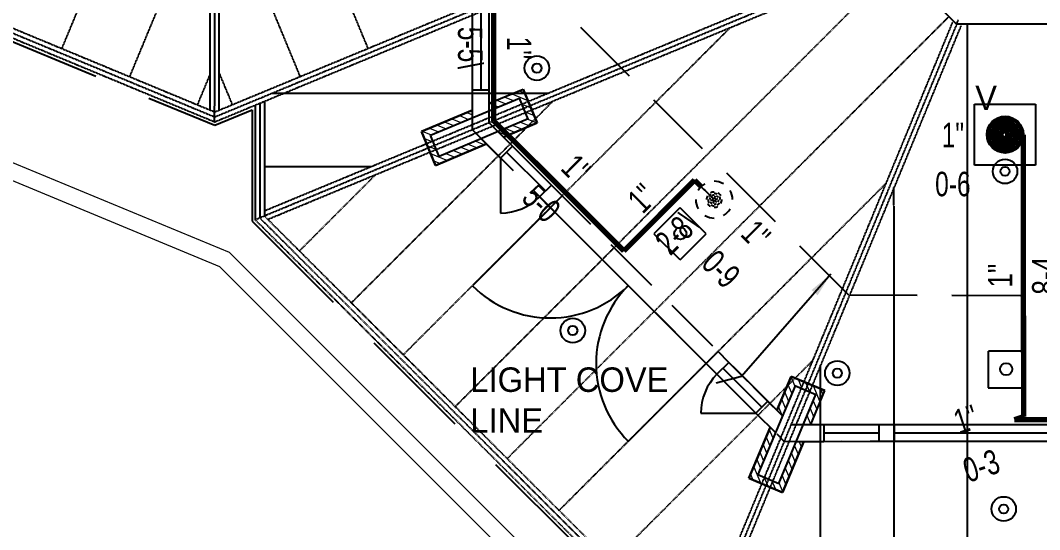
# Model space of a CAD drawing. Extents: x -16 to 10076, y -1 to 10000.
# Drawn here: x 1736.1 to 2069.3, y 517.9 to 684.3 of the extents above; entities that cross this region are included whole.
import ezdxf
from ezdxf.enums import TextEntityAlignment as Align

# ---------------------------------------------------------------- set-up
doc = ezdxf.new("R2010")
doc.units = 0
doc.header["$MEASUREMENT"] = 0
doc.linetypes.add('HIDDEN', pattern=[0.375, 0.25, -0.125])
doc.linetypes.add('HIDDEN2', pattern=[0.1875, 0.125, -0.0625])
for name, color, linetype in [('BALCONY', 9, 'Continuous'), ('DOORS', 3, 'Continuous'), ('ELEC', 5, 'Continuous'), ('LITE COVE-g', 7, 'HIDDEN'), ('MASONRY', 16, 'HIDDEN'), ('ROOF BEAMS', 251, 'HIDDEN'), ('ROOF FRAMING', 4, 'HIDDEN2'), ('ROOFLINE', 252, 'HIDDEN'), ('SKYLITES', 3, 'Continuous'), ('SPRKDATA', 2, 'Continuous'), ('SPRKDATC', 2, 'Continuous'), ('SPRKVIEW', 1, 'Continuous'), ('SPRNKS', 1, 'Continuous'), ('TEXT', 1, 'Continuous'), ('WALLS', 3, 'Continuous'), ('WINDOWS', 5, 'Continuous')]:
    doc.layers.add(name, color=color, linetype=linetype)
doc.layers.add('SL02', color=3, linetype='Continuous', plot=False)
doc.layers.add('SPRKDAT2', color=2, linetype='Continuous', plot=False)
doc.styles.add('HCAD', font='HCAD.SHX', dxfattribs={"width": 0.8, "height": 8})
doc.styles.add('PIPESIZE', font='hcad.shx', dxfattribs={"width": 0.8})
doc.styles.get("Standard").update_dxf_attribs({"font": 'hcad.shx', "height": 8})
doc.dimstyles.new('DEFAULT', dxfattribs={"dimtxt": 8, "dimasz": 8, "dimexe": 8, "dimexo": 8, "dimgap": 1, "dimtad": 0, "dimdec": 1, "dimrnd": 0.5, "dimzin": 7, "dimdsep": 46, "dimlunit": 4, "dimtxsty": 'Standard', "dimcen": 0, "dimclrd": 256, "dimclre": 256, "dimclrt": 256, "dimadec": 0, "dimazin": 0, "dimtfac": 1, "dimtdec": 4, "dimtofl": 0, "dimtmove": 2, "dimatfit": 3, "dimfxl": 1, "dimtolj": 1, "dimtzin": 0, "dimarcsym": 0})
pattern_1 = [(112.5, (-11310.8261, -2936.175), (-1.73227412, -0.71753144), [])]
pattern_2 = [(337.555994, (-1585.9979, -12651.504), (-0.71583818, -1.73297453), [])]

# ---------------------------------------------------------------- blocks, each defined once
blk = doc.blocks.new('HEAD7')
at = {"layer": 'SPRNKS', "color": 0}
for radius in [6, 5.75, 5.25, 4.75, 4.25, 3.75, 3.5, 3, 2.5, 2, 1.5, 1.25, 0.75]:
    blk.add_circle((0, 0), radius, dxfattribs=at)
blk = doc.blocks.new('TYPDROP')
at = {"color": 120}
for p, q in [((0, 1), (1, 1)), ((0, 0), (0, 1)), ((1, 1), (1, 0)), ((1, 0), (0, 0))]:
    blk.add_line(p, q, dxfattribs=at)
at = {"color": 120, "width": 0.8, "flags": 1}
blk.add_attdef('DROP_LENGTH', text='', height=0.04, dxfattribs=at).set_placement((0.5, 0), align=Align.CENTER)
blk = doc.blocks.new('HEAD3')
at = {"layer": 'SPRNKS', "color": 0}
blk.add_circle((0, 0), 0.5, dxfattribs=at)
for radius, start, end in [(6, 120, 150), (6, 60, 90), (6, 180, 210), (2.5, 150, 180), (2, 180, 210), (2, 120, 150), (1.5, 150, 180), (2.5, 90, 120), (1, 180, 210), (1, 120, 150), (1.5, 90, 120), (2, 60, 90), (1, 60, 90), (1.5, 30, 60), (1, 0, 30), (2.5, 30, 60), (1.5, 330, 0), (2, 0, 30), (2.5, 330, 0), (6, 0, 30), (2.5, 210, 240), (1.5, 210, 240), (2, 240, 270), (1, 240, 270), (1.5, 270, 300), (2.5, 270, 300), (1, 300, 330), (2, 300, 330), (6, 300, 330), (6, 240, 270)]:
    blk.add_arc((0, 0), radius, start, end, dxfattribs=at)
blk = doc.blocks.new('PIPEX')
at = {"color": 0}
blk.add_point((0, 0), dxfattribs=at)
at = {"layer": 'SPRKDATA', "color": 0, "width": 0.8}
for tag, style, p in [('DIA', 'PIPESIZE', (0, 3.6)), ('LENGTH', 'HCAD', (0, -10.8))]:
    blk.add_attdef(tag, text='', height=8, dxfattribs=dict(at, style=style)).set_placement(p, align=Align.CENTER)
at = {"layer": 'SPRKDATA', "color": 0, "style": 'HCAD', "width": 0.8, "flags": 1}
blk.add_attdef('HANDLE', (-16.2, -21.6), '', height=7.2, dxfattribs=at)

msp = doc.modelspace()

# ---------------------------------------------------------------- hatches: boundary and pattern name
at = {"layer": 'MASONRY', "lineweight": 9, "ltscale": 75}
h = msp.add_hatch(dxfattribs=at)
h.set_pattern_fill('ANSI31', color=256, scale=15, angle=67.5, style=0)
h.set_pattern_definition(pattern_2)
h.paths.add_polyline_path([(1902.11718, 652.05909), (1900.692, 655.47385), (1902.77031, 656.3359), (1905.05658, 650.85797), (1894.00874, 646.19263), (1892.29034, 647.90936)])
h.paths.add_polyline_path([(1900.46695, 661.85479), (1902.77031, 656.3359), (1900.692, 655.47385), (1899.25715, 658.91176), (1889.40286, 654.79898), (1889.40166, 657.23658)])
h = msp.add_hatch(dxfattribs=at)
h.set_pattern_fill('ANSI31', color=256, scale=15, angle=67.5, style=0)
h.set_pattern_definition(pattern_2)
h.paths.add_polyline_path([(1886.76999, 645.64994), (1888.4884, 643.93321), (1871.86101, 636.91171), (1867.23876, 647.98669), (1883.90279, 654.94158), (1883.90398, 652.50397), (1870.18178, 646.77689), (1873.06717, 639.86344)])
h = msp.add_hatch(dxfattribs=at)
h.set_pattern_fill('ANSI31', color=256, scale=15, angle=67.5, style=0)
h.set_pattern_definition(pattern_1)
h.paths.add_polyline_path([(1983.46315, 556.82561), (1985.18156, 555.10888), (1989.32168, 564.93977), (1992.73783, 563.51792), (1993.59785, 565.59708), (1988.11769, 567.87799)])
h.paths.add_polyline_path([(1992.074, 552.22813), (1994.5116, 552.22932), (1999.11898, 563.29912), (1993.59785, 565.59708), (1992.73783, 563.51792), (1996.17715, 562.08644)])
h = msp.add_hatch(dxfattribs=at)
h.set_pattern_fill('ANSI31', color=256, scale=15, angle=67.5, style=0)
h.set_pattern_definition(pattern_1)
h.paths.add_polyline_path([(1982.92753, 549.58633), (1981.20912, 551.30306), (1974.20387, 534.66881), (1985.28337, 530.05739), (1992.22197, 546.7282), (1989.78436, 546.72701), (1984.07069, 532.99923), (1977.15443, 535.87786)])

# ---------------------------------------------------------------- linework, layer by layer
at = {"layer": 'BALCONY', "lineweight": 20, "ltscale": 50}
for p, q in [((1804.46929, 608.42756), (1460.90355, 750.63125)), ((1950.83184, 462.20797), (1804.46929, 608.42756))]:
    msp.add_line(p, q, dxfattribs=at)
at = {"layer": 'BALCONY', "color": 3, "linetype": 'ByBlock', "lineweight": 20, "ltscale": 50}
for p, q in [((1801.35561, 603.76382), (1456.69363, 746.42125)), ((1948.55636, 456.70685), (1801.35561, 603.76382))]:
    msp.add_line(p, q, dxfattribs=at)
at = {"layer": 'DOORS', "ltscale": 75}
for p, q in [((1909.36533, 623.07658), (1883.90154, 597.5879)), ((1909.36573, 623.07618), (1960.30229, 572.18938)), ((1934.87887, 546.74202), (1960.30183, 572.18984))]:
    msp.add_line(p, q, dxfattribs=at)
for centre, radius, start, end in [((1909.36533, 623.07658), 36.02885, 225.027997, 315.027997), ((1960.29335, 572.18123), 35.97116, 135.0183828, 225.0278639)]:
    msp.add_arc(centre, radius, start, end, dxfattribs=at)
at = {"layer": 'ELEC', "ltscale": 50}
for p, q in [((1951.68257, 623.09169), (1943.22037, 614.58338)), ((1960.27219, 614.53534), (1951.76389, 622.99754)), ((1943.22037, 614.58338), (1951.72868, 606.12119)), ((1951.80999, 606.02704), (1960.27219, 614.53534)), ((2052.47417, 576.22962), (2052.50678, 564.22967)), ((2064.5982, 576.25315), (2052.59825, 576.22055)), ((2064.6308, 564.25319), (2064.5982, 576.25315)), ((2052.5068, 564.22025), (2064.6308, 564.25319))]:
    msp.add_line(p, q, dxfattribs=at)
at = {"layer": 'ELEC', "ltscale": 7.5}
for centre in [(1904.97148, 668.70325), (2058.01584, 634.96581), (1916.69714, 582.95178), (2003.17968, 569.02842), (2057.58333, 524.64152)]:
    msp.add_circle(centre, 4, dxfattribs=at)
at = {"layer": 'ELEC'}
for centre, radius in [((1904.97148, 668.70325), 1.5), ((2058.01584, 634.96581), 1.5), ((1951.86687, 614.68688), 1.98), ((1916.69714, 582.95178), 1.5), ((2003.17968, 569.02842), 1.5), ((2058.36718, 570.33708), 1.98), ((2057.58333, 524.64152), 1.5)]:
    msp.add_circle(centre, radius, dxfattribs=at)
at = {"layer": 'LITE COVE-g', "ltscale": 90}
for q in [(1914.57662, 686.74045), (2109.92367, 594.26913)]:
    msp.add_line((2006.83573, 594.57146), q, dxfattribs=at)
at = {"layer": 'MASONRY', "linetype": 'Continuous', "ltscale": 1.5}
for p, q in [((1889.40166, 657.23658), (1900.46695, 661.85479)), ((1994.5116, 552.22932), (1999.11898, 563.29912))]:
    msp.add_line(p, q, dxfattribs=at)
at = {"layer": 'MASONRY', "linetype": 'Continuous', "lineweight": 30, "ltscale": 1.5}
for p, q in [((1905.05658, 650.85797), (1900.46695, 661.85479)), ((1867.23876, 647.98669), (1883.90279, 654.94158)), ((1905.05632, 650.85786), (1894.00874, 646.19263)), ((1871.86101, 636.91171), (1867.23876, 647.98669)), ((1888.4884, 643.93321), (1871.86075, 636.9116)), ((1988.11758, 567.87774), (1983.46315, 556.82561)), ((1988.11769, 567.87799), (1999.11898, 563.29912)), ((1981.20912, 551.30306), (1974.20376, 534.66855)), ((1985.28337, 530.05739), (1992.22197, 546.7282)), ((1974.20387, 534.66881), (1985.28337, 530.05739))]:
    msp.add_line(p, q, dxfattribs=at)
at = {"layer": 'ROOF BEAMS', "ltscale": 75}
for p, q in [((1883.91383, 648.55094), (1883.84345, 792.59748)), ((1889.41272, 650.83079), (1889.34456, 790.31889)), ((1889.38334, 650.8186), (1988.06428, 552.23405)), ((1883.91623, 648.55193), (1985.78879, 546.73294)), ((1988.0642, 552.23413), (2127.50728, 552.30705)), ((1985.78879, 546.73294), (2129.78875, 546.80825))]:
    msp.add_line(p, q, dxfattribs=at)
at = {"layer": 'ROOF FRAMING'}
for p, q in [((1798.06929, 803.64091), (1798.01757, 654.9587)), ((1801.06929, 803.64274), (1801.01757, 654.95871)), ((1799.56908, 803.02014), (1799.51736, 654.33657)), ((1798.06522, 791.93185), (1749.58117, 675.05088)), ((1801.06541, 792.48747), (1849.69743, 675.13152)), ((1801.04362, 729.84879), (1827.52576, 665.94364)), ((1798.04341, 729.24194), (1771.74956, 665.85509)), ((2020.19552, 706.67737), (1815.90906, 621.97986)), ((1799.51679, 652.71287), (1676.00097, 703.94916)), ((1799.51736, 654.33657), (1677.15358, 705.09498)), ((1799.51679, 652.7131), (1923.13939, 703.942)), ((1799.51736, 654.33703), (1921.99102, 705.08981)), ((2020.20569, 705.05777), (1815.90985, 620.35637)), ((2021.34116, 703.90473), (1817.05344, 619.2067)), ((1799.51623, 651.08917), (1674.84837, 702.80335)), ((1799.51623, 651.08917), (1924.28777, 702.79419)), ((1878.27035, 558.06852), (2022.70015, 702.52719)), ((1895.25105, 541.10809), (2039.679, 685.56492)), ((2040.80259, 683.65709), (1956.52533, 479.9114)), ((2042.18869, 683.08375), (1957.67404, 478.76414)), ((2042.17626, 683.09436), (2042.80915, 684.58405)), ((2045.72874, 478.80762), (2045.70832, 683.08547)), ((1861.28843, 575.02772), (1968.04914, 681.80977)), ((2043.57479, 682.5104), (1959.29782, 478.76539)), ((1798.02161, 666.55203), (1793.91794, 656.65929)), ((1801.02184, 667.21011), (1805.35409, 656.75576)), ((1818.38583, 660.52362), (1908.89665, 660.53267)), ((1812.89213, 656.63211), (1812.91047, 619.10655)), ((1814.39183, 657.25358), (1814.41016, 619.72833)), ((1815.89152, 657.87505), (1815.90986, 620.34883)), ((1844.30712, 591.98753), (1910.0836, 657.77716)), ((1799.51736, 654.33657), (1799.51623, 651.08917)), ((1815.90196, 636.52337), (1850.9958, 636.52688)), ((1827.32581, 608.94734), (1852.11806, 633.74455)), ((1912.23237, 524.14828), (2018.99248, 630.92974)), ((2021.72874, 478.7959), (2021.71366, 629.6597)), ((1815.90919, 620.34983), (1812.91047, 619.10655)), ((1957.67532, 478.76286), (1815.90896, 620.34973)), ((1956.43091, 475.76399), (1812.91047, 619.10655)), ((1957.05314, 477.26349), (1814.40976, 619.72816)), ((1929.21368, 507.18847), (1995.04343, 573.03139)), ((1997.72874, 478.78417), (1997.71946, 571.65217))]:
    msp.add_line(p, q, dxfattribs=at)
at = {"layer": 'ROOFLINE', "linetype": 'HIDDEN', "ltscale": 150}
for p, q in [((1674.15939, 701.85211), (1799.66702, 650.06015)), ((1799.66702, 650.06015), (1811.89566, 655.12767)), ((1811.89566, 655.12767), (1811.91345, 618.72651)), ((1811.86619, 618.70692), (1956.00349, 474.71041))]:
    msp.add_line(p, q, dxfattribs=at)
at = {"layer": 'SKYLITES', "linetype": 'Continuous', "ltscale": 75}
for p, q in [((2042.18869, 683.08375), (2020.19548, 705.04894)), ((2073.2561, 683.09893), (2042.18869, 683.08375))]:
    msp.add_line(p, q, dxfattribs=at)
at = {"layer": 'SKYLITES', "linetype": 'HIDDEN', "ltscale": 75}
for p, q in [((2042.1915, 683.07587), (2020.19829, 705.04106)), ((2073.2589, 683.09105), (2042.1915, 683.07587))]:
    msp.add_line(p, q, dxfattribs=at)
at = {"layer": 'SPRKDAT2'}
for p, q in [((1890.87246, 717.14497), (1890.88323, 651.44046)), ((1890.88323, 651.44046), (1933.40855, 608.95668)), ((2058.01584, 646.96581), (2064.01584, 646.96581)), ((2064.01584, 646.96581), (2064.06457, 554.77388)), ((1956.53528, 632.10603), (1933.40855, 608.95668)), ((1962.92259, 625.72), (1956.53528, 632.10603)), ((2064.06457, 554.77388), (2061.0651, 553.77231)), ((2061.0651, 553.77231), (2126.88537, 553.80673))]:
    msp.add_line(p, q, dxfattribs=at)
at = {"layer": 'SPRKVIEW', "color": 2, "const_width": 1.75}
for points in [[(1890.87246, 717.14497), (1890.88323, 651.44046)], [(1890.88323, 651.44046), (1933.40855, 608.95668)], [(2064.01584, 646.96581), (2064.06457, 554.77388)], [(1956.53528, 632.10603), (1933.40855, 608.95668)], [(1958.67952, 629.96222), (1956.53528, 632.10603)], [(2064.06457, 554.77388), (2061.0651, 553.77231)], [(2061.0651, 553.77231), (2126.88537, 553.80673)]]:
    msp.add_lwpolyline(points, dxfattribs=at)
at = {"layer": 'WALLS', "ltscale": 50}
for p, q in [((1883.90445, 661.5819), (1883.87513, 733.48374)), ((1889.40445, 661.5828), (1889.37513, 733.48463)), ((1883.8552, 661.5819), (1889.40769, 661.5828)), ((1883.9147, 652.50845), (1883.91027, 661.58191)), ((1889.41358, 654.80346), (1889.40445, 661.5828)), ((1896.98152, 643.22267), (1892.23976, 647.95981)), ((1896.98152, 643.22267), (1893.09234, 639.3305)), ((1909.71566, 630.50097), (1896.98152, 643.22267)), ((1909.71566, 630.50097), (1905.82516, 626.60748)), ((1913.25292, 626.96717), (1909.71566, 630.50097)), ((1905.81856, 626.60087), (1909.35557, 623.06681)), ((1913.25292, 626.96717), (1909.36206, 623.07331)), ((1964.18948, 576.08036), (1960.29335, 572.18123)), ((1967.72674, 572.54656), (1964.18948, 576.08036)), ((1967.72674, 572.54656), (1963.83025, 568.64706)), ((1980.46088, 559.82485), (1967.72674, 572.54656)), ((1980.46088, 559.82485), (1976.56307, 555.92404)), ((1985.23192, 555.05847), (1980.4609, 559.82483)), ((1992.07389, 552.22815), (1998.72771, 552.2314)), ((1998.72771, 552.2314), (2016.72772, 552.2402)), ((1998.72771, 552.2314), (1998.72982, 546.74675)), ((2016.72771, 552.2402), (2016.72982, 546.75369)), ((2016.72772, 552.2402), (2021.72771, 552.24264)), ((2021.72771, 552.24264), (2093.72769, 552.27782)), ((2021.72771, 552.24264), (2021.72982, 546.75561))]:
    msp.add_line(p, q, dxfattribs=at)
at = {"layer": 'WALLS', "ltscale": 1.5}
for p, q in [((1870.18178, 646.77689), (1899.25715, 658.91176)), ((1902.11718, 652.05909), (1899.25715, 658.91176)), ((1902.09172, 652.12008), (1873.06717, 639.86344)), ((1873.06717, 639.86344), (1870.18178, 646.77689)), ((1989.3827, 564.91437), (1977.15443, 535.87786)), ((1989.32168, 564.93977), (1996.17715, 562.08644)), ((1984.07069, 532.99923), (1996.17715, 562.08644)), ((1977.15443, 535.87786), (1984.07069, 532.99923))]:
    msp.add_line(p, q, dxfattribs=at)
at = {"layer": 'WALLS', "ltscale": 75}
for p, q in [((1886.76988, 645.64996), (1893.09396, 639.33206)), ((1905.82807, 626.61039), (1909.36533, 623.07659)), ((1960.30183, 572.18984), (1963.83915, 568.65597)), ((1976.57329, 555.93427), (1982.92742, 549.58635)), ((1989.78425, 546.72703), (1998.72983, 546.7314)), ((1998.72983, 546.7314), (2016.72983, 546.7402)), ((2016.72983, 546.7402), (2021.72983, 546.74264)), ((2021.72983, 546.74264), (2093.72982, 546.77782))]:
    msp.add_line(p, q, dxfattribs=at)
at = {"layer": 'WINDOWS', "ltscale": 75}
for p, q in [((1886.61061, 733.48418), (1886.63145, 661.58235)), ((1895.03693, 641.27659), (1907.76975, 628.55357)), ((1893.11574, 639.35391), (1893.11763, 621.35391)), ((1965.77849, 570.59681), (1978.51132, 557.87379)), ((1958.56307, 555.92216), (1976.56307, 555.92404)), ((1998.72877, 549.48908), (2016.72877, 549.49694)), ((2021.72877, 549.49913), (2093.72876, 549.53058))]:
    msp.add_line(p, q, dxfattribs=at)
at = {"layer": 'WINDOWS', "linetype": 'Continuous', "ltscale": 25}
for centre, start, end in [((1893.11574, 639.35391), 270.0059937, 315.0059937), ((1976.56307, 555.92404), 135.0059937, 180.0059937)]:
    msp.add_arc(centre, 18, start, end, dxfattribs=at)

# ---------------------------------------------------------------- block references
at = {"layer": 'SL02', "xscale": 20, "yscale": 20, "zscale": 20}
msp.add_blockref('TYPDROP', (2048.01584, 636.96581), dxfattribs=at)
at = {"layer": 'SPRKDATC'}
ref = msp.add_blockref('PIPEX', (1890.88, 684.29), dxfattribs=dict(at, rotation=270.1000759352814))
ref.add_attrib('LENGTH', '5-5\\', dxfattribs={"height": 8, "rotation": 270.1000759, "width": 0.75}).set_placement((1879.19017, 675.29425), align=Align.CENTER)
ref.add_attrib('DIA', '1"', dxfattribs={"height": 8, "rotation": 270.1000759, "width": 0.75}).set_placement((1895.18017, 675.30425), align=Align.CENTER)
ref = msp.add_blockref('PIPEX', (2061.02, 646.97), dxfattribs=at)
ref.add_attrib('LENGTH', '0-6', dxfattribs={"height": 8, "width": 0.75}).set_placement((2040.95755, 626.82775), align=Align.CENTER)
ref.add_attrib('DIA', '1"', dxfattribs={"height": 8, "width": 0.75}).set_placement((2040.95755, 642.82775), align=Align.CENTER)
ref = msp.add_blockref('PIPEX', (1912.15, 630.2), dxfattribs=dict(at, rotation=315.1000379254075))
ref.add_attrib('LENGTH', '5-0', dxfattribs={"height": 8, "rotation": 315.1000379, "width": 0.75}).set_placement((1903.66, 621.7), align=Align.CENTER)
ref.add_attrib('DIA', '1"', dxfattribs={"height": 8, "rotation": 315.1000379, "width": 0.75}).set_placement((1914.97, 633.03), align=Align.CENTER)
ref = msp.add_blockref('PIPEX', (1944.98, 620.54), dxfattribs=dict(at, rotation=44.99996199012607))
ref.add_attrib('LENGTH', '2-8\\', dxfattribs={"height": 8, "rotation": 44.999962, "width": 0.75}).set_placement((1953.46, 612.05), align=Align.CENTER)
ref.add_attrib('DIA', '1"', dxfattribs={"height": 8, "rotation": 44.999962, "width": 0.75}).set_placement((1942.15, 623.36), align=Align.CENTER)
ref = msp.add_blockref('PIPEX', (1959.73, 628.92), dxfattribs=dict(at, rotation=315.0000380098739))
ref.add_attrib('LENGTH', '0-9', dxfattribs={"height": 8, "rotation": 315.000038, "width": 0.75}).set_placement((1962.38804, 600.23604), align=Align.CENTER)
ref.add_attrib('DIA', '1"', dxfattribs={"height": 8, "rotation": 315.000038, "width": 0.75}).set_placement((1973.71804, 611.53604), align=Align.CENTER)
at = {"layer": 'SPRKDATC', "color": 1, "rotation": 90}
msp.add_blockref('PIPEX', (2064.04021, 600.86984), dxfattribs=at).add_auto_attribs({'LENGTH': '8-4', 'DIA': '1"'})
at = {"layer": 'SPRKDATC'}
ref = msp.add_blockref('PIPEX', (2062.57, 554.27), dxfattribs=dict(at, rotation=18.39998445818488))
ref.add_attrib('LENGTH', '0-3', dxfattribs={"height": 8, "rotation": 18.3999845, "width": 0.75}).set_placement((2051.50662, 534.96072), align=Align.CENTER)
ref.add_attrib('DIA', '1"', dxfattribs={"height": 8, "rotation": 18.3999845, "width": 0.75}).set_placement((2046.43662, 550.14072), align=Align.CENTER)
at = {"layer": 'SPRNKS'}
for name, p in [('HEAD7', (2058.01584, 646.96581)), ('HEAD3', (1962.92259, 625.72))]:
    msp.add_blockref(name, p, dxfattribs=at)

# ---------------------------------------------------------------- texts
at = {"layer": 'TEXT'}
msp.add_text('V', height=8, dxfattribs=at).set_placement((2048.25751, 655.00621))
at = {"layer": 'TEXT', "insert": (1883.19955, 570.89311), "char_height": 8, "width": 83.9802153, "attachment_point": 1}
msp.add_mtext('LIGHT COVE LINE', dxfattribs=at)

# ---------------------------------------------------------------- leaders
at = {"layer": 'TEXT'}
msp.add_leader([(2001.0117, 601.34933), (1971.8164, 567.90421), (1963.59434, 565.74267)], dimstyle='DEFAULT', override={"dimscale": 1, "dimgap": 1, "dimtad": 0, "dimtdec": 1}, dxfattribs=at)

doc.saveas('drawing.dxf')
